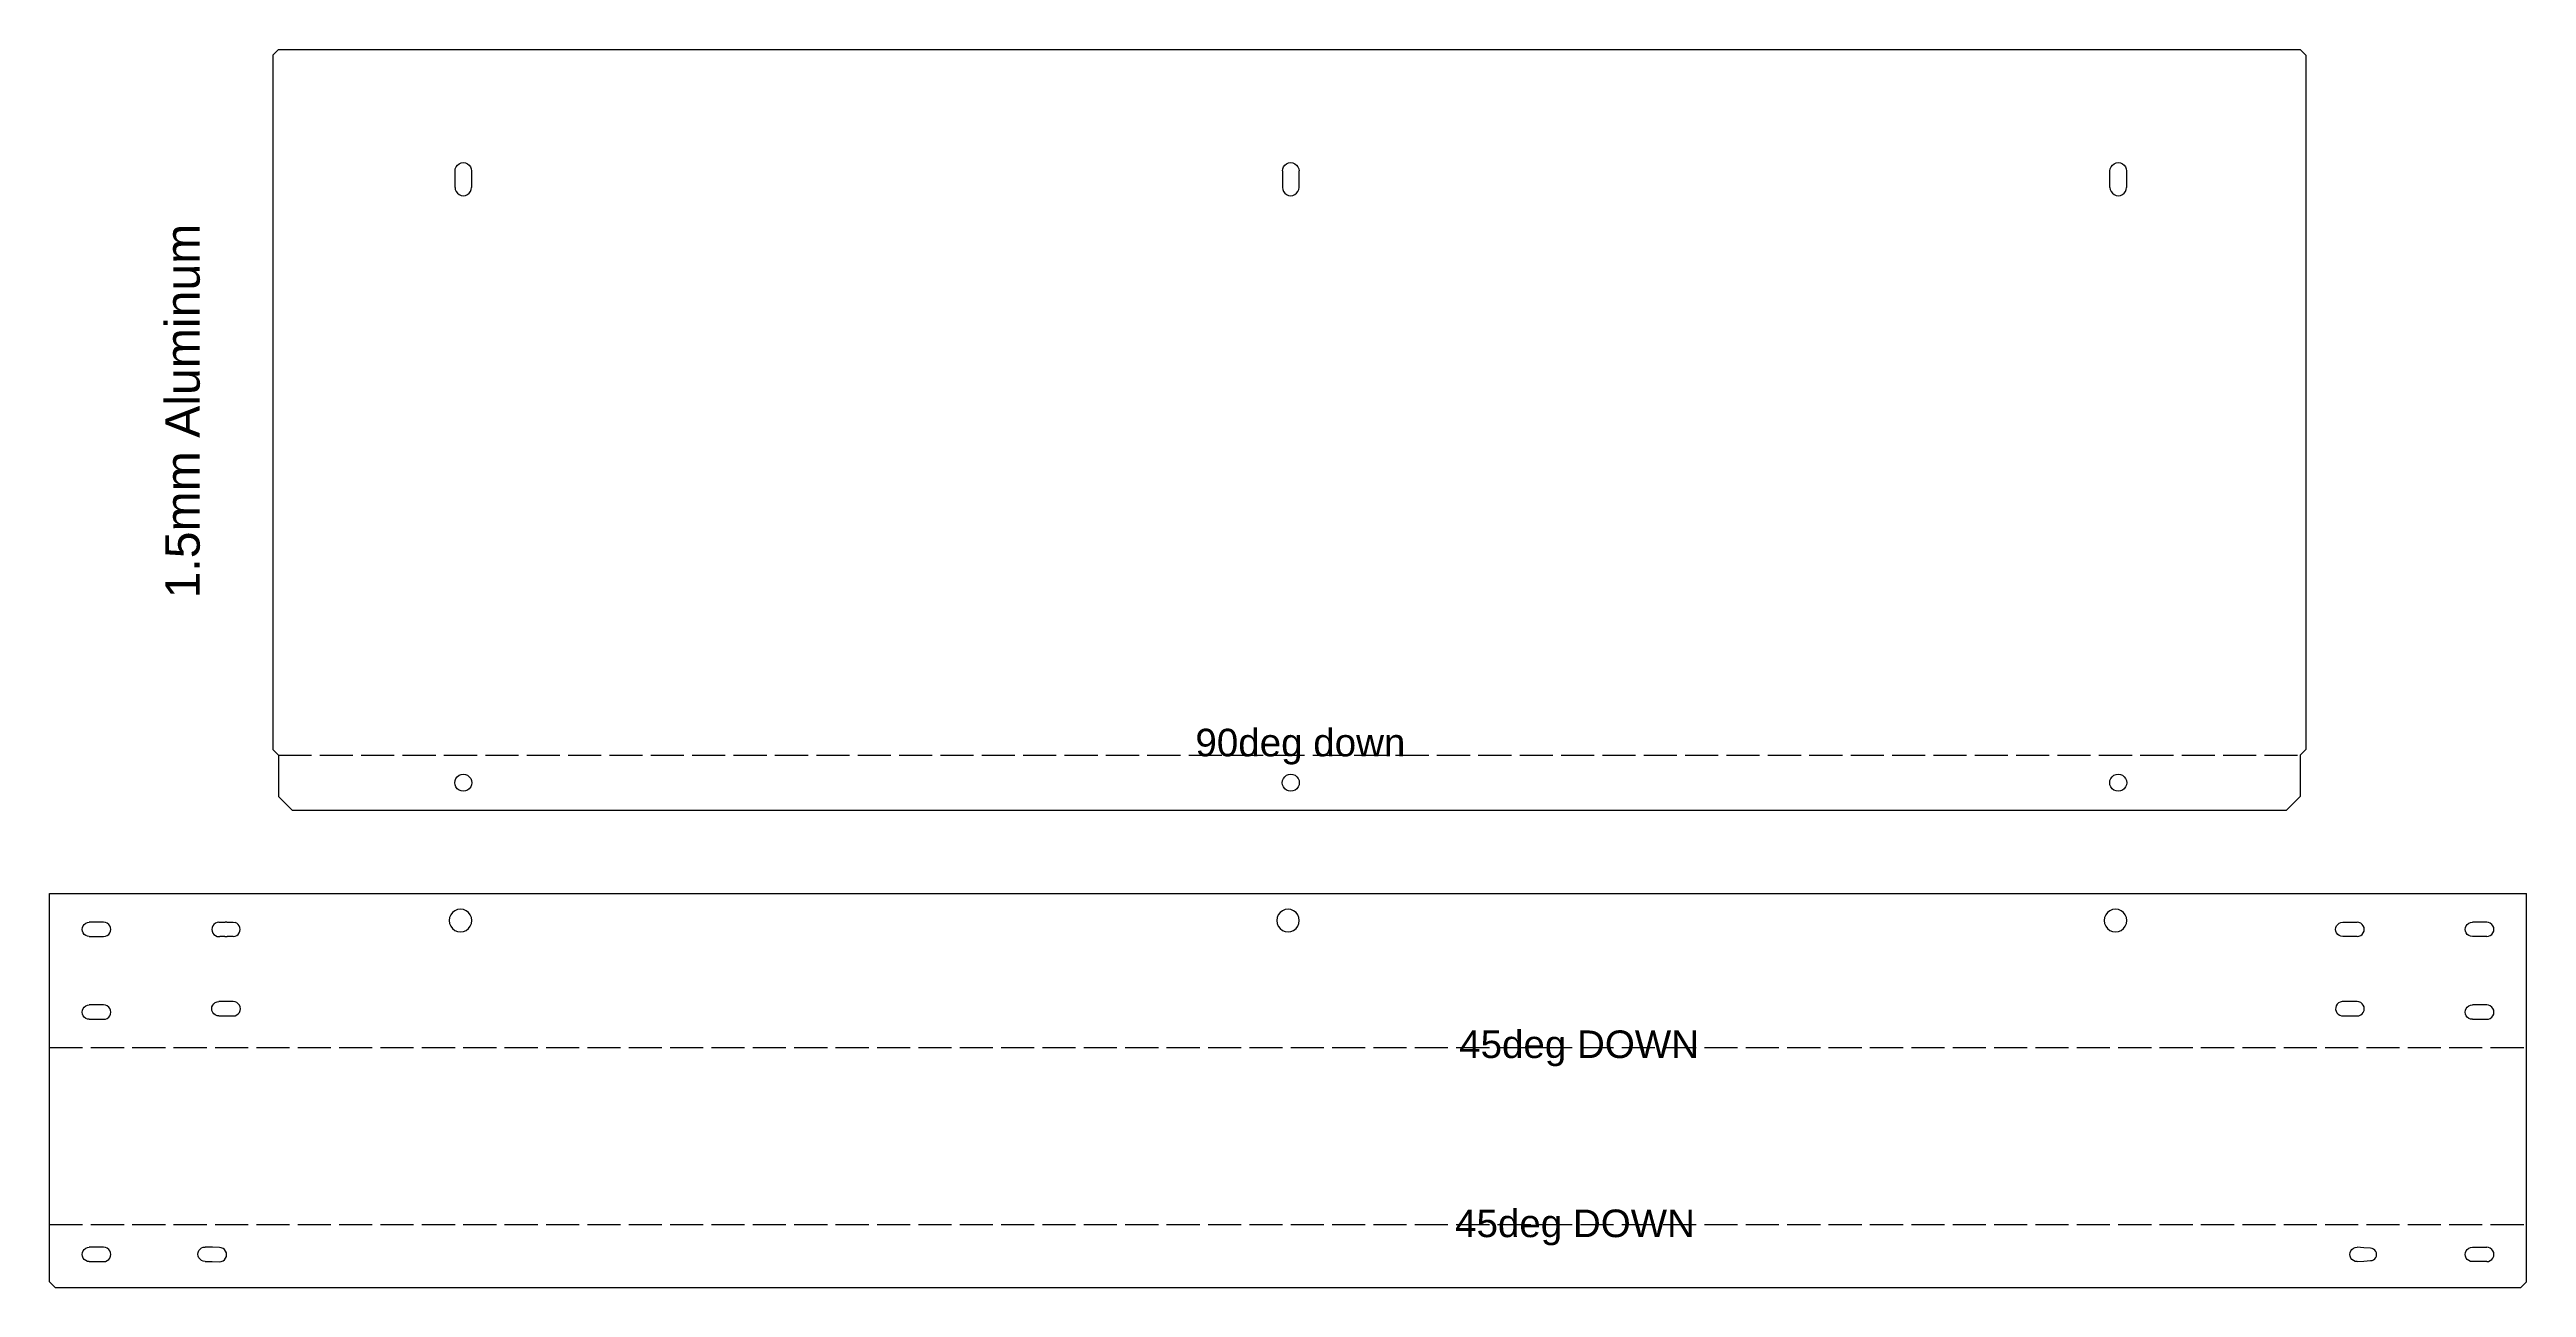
# Model space of a CAD drawing. Extents: x -1267 to 2080, y -21 to 4009.
# Drawn here: x -495 to 403, y 647 to 1096 of the extents above; entities that cross this region are included whole.
import ezdxf

# ---------------------------------------------------------------- set-up
doc = ezdxf.new("R2010")
doc.units = 0
doc.linetypes.add('ACAD_ISO02W100', pattern=[15, 12, -3])
doc.layers.get('0').update_dxf_attribs({"true_color": 0xffffff})
doc.layers.add('Layer0', color=7, linetype='Continuous', true_color=0xffffff)
doc.styles.add('textstyle19', font='')
doc.styles.add('textstyle31', font='')
doc.styles.add('textstyle44', font='')
doc.styles.add('textstyle45', font='')
doc.styles.get('textstyle19').set_extended_font_data('Arial')
doc.styles.get('textstyle31').set_extended_font_data('Arial')
doc.styles.get('textstyle44').set_extended_font_data('Arial')
doc.styles.get('textstyle45').set_extended_font_data('Arial')

msp = doc.modelspace()

# ---------------------------------------------------------------- linework, layer by layer
at = {"layer": 'Layer0'}
for p, q in [((-412.44, 1096.23, 0.05), (-414.44, 1094.23, 0.05)), ((-412.44, 1096.23, 0.05), (320.56, 1096.23, 0.05)), ((322.56, 1094.23, 0.05), (320.56, 1096.23, 0.05)), ((-414.44, 1094.23, 0.05), (-414.44, 842.43, 0.05)), ((322.56, 1094.23, 0.05), (322.56, 842.43, 0.05)), ((-348.44, 1052.23, 0.05), (-348.34, 1053.01, 0.05)), ((-348.44, 1049.23, 0.05), (-348.44, 1052.23, 0.05)), ((-348.34, 1053.01, 0.05), (-348.04, 1053.73, 0.05)), ((-348.04, 1053.73, 0.05), (-347.56, 1054.35, 0.05)), ((-347.56, 1054.35, 0.05), (-346.94, 1054.83, 0.05)), ((-346.94, 1054.83, 0.05), (-346.22, 1055.13, 0.05)), ((-346.22, 1055.13, 0.05), (-345.44, 1055.23, 0.05)), ((-345.44, 1055.23, 0.05), (-344.66, 1055.13, 0.05)), ((-344.66, 1055.13, 0.05), (-343.94, 1054.83, 0.05)), ((-343.94, 1054.83, 0.05), (-343.32, 1054.35, 0.05)), ((-343.32, 1054.35, 0.05), (-342.84, 1053.73, 0.05)), ((-342.84, 1053.73, 0.05), (-342.54, 1053.01, 0.05)), ((-342.54, 1053.01, 0.05), (-342.44, 1052.23, 0.05)), ((-342.44, 1052.23, 0.05), (-342.44, 1049.23, 0.05)), ((-48.44, 1052.23, 0.05), (-48.34, 1053.01, 0.05)), ((-48.44, 1052.23, 0.05), (-48.44, 1049.23, 0.05)), ((-48.34, 1053.01, 0.05), (-48.04, 1053.73, 0.05)), ((-48.04, 1053.73, 0.05), (-47.56, 1054.35, 0.05)), ((-47.56, 1054.35, 0.05), (-46.94, 1054.83, 0.05)), ((-46.94, 1054.83, 0.05), (-46.22, 1055.13, 0.05)), ((-46.22, 1055.13, 0.05), (-45.44, 1055.23, 0.05)), ((-45.44, 1055.23, 0.05), (-44.66, 1055.13, 0.05)), ((-44.66, 1055.13, 0.05), (-43.94, 1054.83, 0.05)), ((-43.94, 1054.83, 0.05), (-43.32, 1054.35, 0.05)), ((-43.32, 1054.35, 0.05), (-42.84, 1053.73, 0.05)), ((-42.84, 1053.73, 0.05), (-42.54, 1053.01, 0.05)), ((-42.54, 1053.01, 0.05), (-42.44, 1052.23, 0.05)), ((-42.44, 1049.23, 0.05), (-42.44, 1052.23, 0.05)), ((251.56, 1052.23, 0.05), (251.66, 1053.01, 0.05)), ((251.56, 1049.23, 0.05), (251.56, 1052.23, 0.05)), ((251.66, 1053.01, 0.05), (251.96, 1053.73, 0.05)), ((251.96, 1053.73, 0.05), (252.44, 1054.35, 0.05)), ((252.44, 1054.35, 0.05), (253.06, 1054.83, 0.05)), ((253.06, 1054.83, 0.05), (253.78, 1055.13, 0.05)), ((253.78, 1055.13, 0.05), (254.56, 1055.23, 0.05)), ((254.56, 1055.23, 0.05), (255.34, 1055.13, 0.05)), ((255.34, 1055.13, 0.05), (256.06, 1054.83, 0.05)), ((256.06, 1054.83, 0.05), (256.68, 1054.35, 0.05)), ((256.68, 1054.35, 0.05), (257.16, 1053.73, 0.05)), ((257.16, 1053.73, 0.05), (257.46, 1053.01, 0.05)), ((257.46, 1053.01, 0.05), (257.56, 1052.23, 0.05)), ((257.56, 1052.23, 0.05), (257.56, 1049.23, 0.05)), ((-348.44, 1046.23, 0.05), (-348.44, 1049.23, 0.05)), ((-348.44, 1046.23, 0.05), (-348.34, 1045.45, 0.05)), ((-348.34, 1045.45, 0.05), (-348.04, 1044.73, 0.05)), ((-348.04, 1044.73, 0.05), (-347.56, 1044.11, 0.05)), ((-347.56, 1044.11, 0.05), (-346.94, 1043.63, 0.05)), ((-346.94, 1043.63, 0.05), (-346.22, 1043.33, 0.05)), ((-346.22, 1043.33, 0.05), (-345.44, 1043.23, 0.05)), ((-345.44, 1043.23, 0.05), (-344.66, 1043.33, 0.05)), ((-344.66, 1043.33, 0.05), (-343.94, 1043.63, 0.05)), ((-343.94, 1043.63, 0.05), (-343.32, 1044.11, 0.05)), ((-343.32, 1044.11, 0.05), (-342.84, 1044.73, 0.05)), ((-342.84, 1044.73, 0.05), (-342.54, 1045.45, 0.05)), ((-342.54, 1045.45, 0.05), (-342.44, 1046.23, 0.05)), ((-342.44, 1049.23, 0.05), (-342.44, 1046.23, 0.05)), ((-48.44, 1049.23, 0.05), (-48.44, 1046.53, 0.05)), ((-48.44, 1046.53, 0.05), (-48.44, 1046.23, 0.05)), ((-48.44, 1046.23, 0.05), (-48.34, 1045.45, 0.05)), ((-48.34, 1045.45, 0.05), (-48.04, 1044.73, 0.05)), ((-48.04, 1044.73, 0.05), (-47.56, 1044.11, 0.05)), ((-47.56, 1044.11, 0.05), (-46.94, 1043.63, 0.05)), ((-46.94, 1043.63, 0.05), (-46.22, 1043.33, 0.05)), ((-46.22, 1043.33, 0.05), (-45.44, 1043.23, 0.05)), ((-45.44, 1043.23, 0.05), (-44.66, 1043.33, 0.05)), ((-44.66, 1043.33, 0.05), (-43.94, 1043.63, 0.05)), ((-43.94, 1043.63, 0.05), (-43.32, 1044.11, 0.05)), ((-43.32, 1044.11, 0.05), (-42.84, 1044.73, 0.05)), ((-42.84, 1044.73, 0.05), (-42.54, 1045.45, 0.05)), ((-42.54, 1045.45, 0.05), (-42.44, 1046.23, 0.05)), ((-42.44, 1046.23, 0.05), (-42.44, 1049.23, 0.05)), ((251.56, 1046.23, 0.05), (251.56, 1049.23, 0.05)), ((251.56, 1046.23, 0.05), (251.66, 1045.45, 0.05)), ((251.66, 1045.45, 0.05), (251.96, 1044.73, 0.05)), ((251.96, 1044.73, 0.05), (252.44, 1044.11, 0.05)), ((252.44, 1044.11, 0.05), (253.06, 1043.63, 0.05)), ((253.06, 1043.63, 0.05), (253.78, 1043.33, 0.05)), ((253.78, 1043.33, 0.05), (254.56, 1043.23, 0.05)), ((254.56, 1043.23, 0.05), (255.34, 1043.33, 0.05)), ((255.34, 1043.33, 0.05), (256.06, 1043.63, 0.05)), ((256.06, 1043.63, 0.05), (256.68, 1044.11, 0.05)), ((256.68, 1044.11, 0.05), (257.16, 1044.73, 0.05)), ((257.16, 1044.73, 0.05), (257.46, 1045.45, 0.05)), ((257.46, 1045.45, 0.05), (257.56, 1046.23, 0.05)), ((257.56, 1049.23, 0.05), (257.56, 1046.23, 0.05)), ((-412.44, 840.43, 0.05), (-414.44, 842.43, 0.05)), ((-412.44, 840.43, 0.05), (-412.44, 825.43, 0.05)), ((322.56, 842.43, 0.05), (320.56, 840.43, 0.05)), ((320.56, 840.43, 0.05), (320.56, 825.43, 0.05)), ((-348.54, 830.43, 0.05), (-348.43, 831.23, 0.05)), ((-348.43, 829.63, 0.05), (-348.54, 830.43, 0.05)), ((-348.43, 831.23, 0.05), (-348.13, 831.98, 0.05)), ((-348.13, 828.88, 0.05), (-348.43, 829.63, 0.05)), ((-348.13, 831.98, 0.05), (-347.63, 832.62, 0.05)), ((-347.63, 828.24, 0.05), (-348.13, 828.88, 0.05)), ((-347.63, 832.62, 0.05), (-346.99, 833.11, 0.05)), ((-346.99, 827.74, 0.05), (-347.63, 828.24, 0.05)), ((-346.99, 833.11, 0.05), (-346.24, 833.42, 0.05)), ((-346.24, 827.43, 0.05), (-346.99, 827.74, 0.05)), ((-346.24, 833.42, 0.05), (-345.44, 833.53, 0.05)), ((-345.44, 827.33, 0.05), (-346.24, 827.43, 0.05)), ((-345.44, 833.53, 0.05), (-344.64, 833.42, 0.05)), ((-344.64, 827.43, 0.05), (-345.44, 827.33, 0.05)), ((-344.64, 833.42, 0.05), (-343.89, 833.11, 0.05)), ((-343.89, 827.74, 0.05), (-344.64, 827.43, 0.05)), ((-343.89, 833.11, 0.05), (-343.25, 832.62, 0.05)), ((-343.25, 828.24, 0.05), (-343.89, 827.74, 0.05)), ((-343.25, 832.62, 0.05), (-342.76, 831.98, 0.05)), ((-342.76, 828.88, 0.05), (-343.25, 828.24, 0.05)), ((-342.76, 831.98, 0.05), (-342.45, 831.23, 0.05)), ((-342.45, 829.63, 0.05), (-342.76, 828.88, 0.05)), ((-342.45, 831.23, 0.05), (-342.34, 830.43, 0.05)), ((-342.34, 830.43, 0.05), (-342.45, 829.63, 0.05)), ((-48.54, 830.43, 0.05), (-48.43, 831.23, 0.05)), ((-48.43, 829.63, 0.05), (-48.54, 830.43, 0.05)), ((-48.43, 831.23, 0.05), (-48.13, 831.98, 0.05)), ((-48.13, 828.88, 0.05), (-48.43, 829.63, 0.05)), ((-48.13, 831.98, 0.05), (-47.63, 832.62, 0.05)), ((-47.63, 828.24, 0.05), (-48.13, 828.88, 0.05)), ((-47.63, 832.62, 0.05), (-46.99, 833.11, 0.05)), ((-46.99, 827.74, 0.05), (-47.63, 828.24, 0.05)), ((-46.99, 833.11, 0.05), (-46.24, 833.42, 0.05)), ((-46.24, 827.43, 0.05), (-46.99, 827.74, 0.05)), ((-46.24, 833.42, 0.05), (-45.44, 833.53, 0.05)), ((-45.44, 827.33, 0.05), (-46.24, 827.43, 0.05)), ((-45.44, 833.53, 0.05), (-44.64, 833.42, 0.05)), ((-44.64, 827.43, 0.05), (-45.44, 827.33, 0.05)), ((-44.64, 833.42, 0.05), (-43.89, 833.11, 0.05)), ((-43.89, 827.74, 0.05), (-44.64, 827.43, 0.05)), ((-43.89, 833.11, 0.05), (-43.25, 832.62, 0.05)), ((-43.25, 828.24, 0.05), (-43.89, 827.74, 0.05)), ((-43.25, 832.62, 0.05), (-42.76, 831.98, 0.05)), ((-42.76, 828.88, 0.05), (-43.25, 828.24, 0.05)), ((-42.76, 831.98, 0.05), (-42.45, 831.23, 0.05)), ((-42.45, 829.63, 0.05), (-42.76, 828.88, 0.05)), ((-42.45, 831.23, 0.05), (-42.34, 830.43, 0.05)), ((-42.34, 830.43, 0.05), (-42.45, 829.63, 0.05)), ((251.46, 830.43, 0.05), (251.57, 831.23, 0.05)), ((251.57, 829.63, 0.05), (251.46, 830.43, 0.05)), ((251.57, 831.23, 0.05), (251.87, 831.98, 0.05)), ((251.87, 828.88, 0.05), (251.57, 829.63, 0.05)), ((251.87, 831.98, 0.05), (252.37, 832.62, 0.05)), ((252.37, 828.24, 0.05), (251.87, 828.88, 0.05)), ((252.37, 832.62, 0.05), (253.01, 833.11, 0.05)), ((253.01, 827.74, 0.05), (252.37, 828.24, 0.05)), ((253.01, 833.11, 0.05), (253.76, 833.42, 0.05)), ((253.76, 827.43, 0.05), (253.01, 827.74, 0.05)), ((253.76, 833.42, 0.05), (254.56, 833.53, 0.05)), ((254.56, 827.33, 0.05), (253.76, 827.43, 0.05)), ((254.56, 833.53, 0.05), (255.36, 833.42, 0.05)), ((255.36, 827.43, 0.05), (254.56, 827.33, 0.05)), ((255.36, 833.42, 0.05), (256.11, 833.11, 0.05)), ((256.11, 827.74, 0.05), (255.36, 827.43, 0.05)), ((256.11, 833.11, 0.05), (256.75, 832.62, 0.05)), ((256.75, 828.24, 0.05), (256.11, 827.74, 0.05)), ((256.75, 832.62, 0.05), (257.24, 831.98, 0.05)), ((257.24, 828.88, 0.05), (256.75, 828.24, 0.05)), ((257.24, 831.98, 0.05), (257.55, 831.23, 0.05)), ((257.55, 829.63, 0.05), (257.24, 828.88, 0.05)), ((257.55, 831.23, 0.05), (257.66, 830.43, 0.05)), ((257.66, 830.43, 0.05), (257.55, 829.63, 0.05)), ((-412.44, 825.43, 0.05), (-407.44, 820.43, 0.05)), ((-407.44, 820.43, 0.05), (315.56, 820.43, 0.05)), ((315.56, 820.43, 0.05), (320.56, 825.43, 0.05)), ((-495.44, 790.29, 0.05), (402.56, 790.29, 0.05)), ((-495.44, 734.44, 0.05), (-495.44, 790.29, 0.05)), ((402.56, 734.44, 0.05), (402.56, 790.29, 0.05)), ((-350.4, 781.51, 0.05), (-350.54, 780.45, 0.05)), ((-349.99, 782.5, 0.05), (-350.4, 781.51, 0.05)), ((-349.34, 783.35, 0.05), (-349.99, 782.5, 0.05)), ((-348.49, 784, 0.05), (-349.34, 783.35, 0.05)), ((-347.5, 784.41, 0.05), (-348.49, 784, 0.05)), ((-346.44, 784.55, 0.05), (-347.5, 784.41, 0.05)), ((-345.38, 784.41, 0.05), (-346.44, 784.55, 0.05)), ((-344.39, 784, 0.05), (-345.38, 784.41, 0.05)), ((-343.54, 783.35, 0.05), (-344.39, 784, 0.05)), ((-342.89, 782.5, 0.05), (-343.54, 783.35, 0.05)), ((-342.48, 781.51, 0.05), (-342.89, 782.5, 0.05)), ((-342.34, 780.45, 0.05), (-342.48, 781.51, 0.05)), ((-50.4, 781.51, 0.05), (-50.54, 780.45, 0.05)), ((-49.99, 782.5, 0.05), (-50.4, 781.51, 0.05)), ((-49.34, 783.35, 0.05), (-49.99, 782.5, 0.05)), ((-48.49, 784, 0.05), (-49.34, 783.35, 0.05)), ((-47.5, 784.41, 0.05), (-48.49, 784, 0.05)), ((-46.44, 784.55, 0.05), (-47.5, 784.41, 0.05)), ((-45.38, 784.41, 0.05), (-46.44, 784.55, 0.05)), ((-44.39, 784, 0.05), (-45.38, 784.41, 0.05)), ((-43.54, 783.35, 0.05), (-44.39, 784, 0.05)), ((-42.89, 782.5, 0.05), (-43.54, 783.35, 0.05)), ((-42.48, 781.51, 0.05), (-42.89, 782.5, 0.05)), ((-42.34, 780.45, 0.05), (-42.48, 781.51, 0.05)), ((249.6, 781.51, 0.05), (249.46, 780.45, 0.05)), ((250.01, 782.5, 0.05), (249.6, 781.51, 0.05)), ((250.66, 783.35, 0.05), (250.01, 782.5, 0.05)), ((251.51, 784, 0.05), (250.66, 783.35, 0.05)), ((252.5, 784.41, 0.05), (251.51, 784, 0.05)), ((253.56, 784.55, 0.05), (252.5, 784.41, 0.05)), ((254.62, 784.41, 0.05), (253.56, 784.55, 0.05)), ((255.61, 784, 0.05), (254.62, 784.41, 0.05)), ((256.46, 783.35, 0.05), (255.61, 784, 0.05)), ((257.11, 782.5, 0.05), (256.46, 783.35, 0.05)), ((257.52, 781.51, 0.05), (257.11, 782.5, 0.05)), ((257.66, 780.45, 0.05), (257.52, 781.51, 0.05)), ((-483.64, 777.25, 0.05), (-483.55, 777.92, 0.05)), ((-483.55, 776.57, 0.05), (-483.64, 777.25, 0.05)), ((-483.55, 777.92, 0.05), (-483.29, 778.55, 0.05)), ((-483.29, 775.95, 0.05), (-483.55, 776.57, 0.05)), ((-483.29, 778.55, 0.05), (-482.88, 779.09, 0.05)), ((-482.88, 775.41, 0.05), (-483.29, 775.95, 0.05)), ((-482.88, 779.09, 0.05), (-482.34, 779.5, 0.05)), ((-482.34, 775, 0.05), (-482.88, 775.41, 0.05)), ((-482.34, 779.5, 0.05), (-481.71, 779.76, 0.05)), ((-481.71, 774.74, 0.05), (-482.34, 775, 0.05)), ((-481.71, 779.76, 0.05), (-481.04, 779.85, 0.05)), ((-481.04, 774.65, 0.05), (-481.71, 774.74, 0.05)), ((-478.44, 779.85, 0.05), (-481.04, 779.85, 0.05)), ((-481.04, 774.65, 0.05), (-478.44, 774.65, 0.05)), ((-475.84, 779.85, 0.05), (-478.44, 779.85, 0.05)), ((-478.44, 774.65, 0.05), (-475.84, 774.65, 0.05)), ((-475.17, 779.76, 0.05), (-475.84, 779.85, 0.05)), ((-475.84, 774.65, 0.05), (-475.17, 774.74, 0.05)), ((-474.54, 779.5, 0.05), (-475.17, 779.76, 0.05)), ((-475.17, 774.74, 0.05), (-474.54, 775, 0.05)), ((-474, 779.09, 0.05), (-474.54, 779.5, 0.05)), ((-474.54, 775, 0.05), (-474, 775.41, 0.05)), ((-473.59, 778.55, 0.05), (-474, 779.09, 0.05)), ((-474, 775.41, 0.05), (-473.59, 775.95, 0.05)), ((-473.33, 777.92, 0.05), (-473.59, 778.55, 0.05)), ((-473.59, 775.95, 0.05), (-473.33, 776.57, 0.05)), ((-473.24, 777.25, 0.05), (-473.33, 777.92, 0.05)), ((-473.33, 776.57, 0.05), (-473.24, 777.25, 0.05)), ((-436.53, 777.92, 0.05), (-436.62, 777.24, 0.05)), ((-436.62, 777.24, 0.05), (-436.53, 776.57, 0.05)), ((-436.27, 778.54, 0.05), (-436.53, 777.92, 0.05)), ((-436.53, 776.57, 0.05), (-436.27, 775.94, 0.05)), ((-435.86, 779.08, 0.05), (-436.27, 778.54, 0.05)), ((-436.27, 775.94, 0.05), (-435.86, 775.4, 0.05)), ((-435.32, 779.49, 0.05), (-435.86, 779.08, 0.05)), ((-435.86, 775.4, 0.05), (-435.32, 774.99, 0.05)), ((-434.69, 779.75, 0.05), (-435.32, 779.49, 0.05)), ((-435.32, 774.99, 0.05), (-434.69, 774.73, 0.05)), ((-434.02, 779.84, 0.05), (-434.69, 779.75, 0.05)), ((-434.69, 774.73, 0.05), (-434.02, 774.64, 0.05)), ((-434.02, 779.84, 0.05), (-431.78, 779.82, 0.05)), ((-434.02, 774.64, 0.05), (-433.65, 774.69, 0.05)), ((-431.86, 774.69, 0.05), (-433.65, 774.69, 0.05)), ((-431.86, 774.69, 0.05), (-431.78, 774.67, 0.05)), ((-431.11, 779.83, 0.05), (-431.78, 779.82, 0.05)), ((-431.78, 774.67, 0.05), (-431.1, 774.67, 0.05)), ((-431.11, 779.83, 0.05), (-428.86, 779.84, 0.05)), ((-431.1, 774.67, 0.05), (-431.02, 774.69, 0.05)), ((-428.86, 774.69, 0.05), (-431.02, 774.69, 0.05)), ((-428.86, 779.84, 0.05), (-428.2, 779.72, 0.05)), ((-428.86, 774.69, 0.05), (-428.2, 774.78, 0.05)), ((-427.58, 779.46, 0.05), (-428.2, 779.72, 0.05)), ((-428.2, 774.78, 0.05), (-427.58, 775.03, 0.05)), ((-427.06, 779.05, 0.05), (-427.58, 779.46, 0.05)), ((-427.58, 775.03, 0.05), (-427.06, 775.44, 0.05)), ((-426.65, 778.53, 0.05), (-427.06, 779.05, 0.05)), ((-427.06, 775.44, 0.05), (-426.65, 775.97, 0.05)), ((-426.39, 777.91, 0.05), (-426.65, 778.53, 0.05)), ((-426.65, 775.97, 0.05), (-426.39, 776.59, 0.05)), ((-426.31, 777.25, 0.05), (-426.39, 777.91, 0.05)), ((-426.39, 776.59, 0.05), (-426.31, 777.25, 0.05)), ((-350.54, 780.45, 0.05), (-350.4, 779.39, 0.05)), ((-350.4, 779.39, 0.05), (-349.99, 778.4, 0.05)), ((-349.99, 778.4, 0.05), (-349.34, 777.55, 0.05)), ((-349.34, 777.55, 0.05), (-348.49, 776.9, 0.05)), ((-348.49, 776.9, 0.05), (-347.5, 776.49, 0.05)), ((-347.5, 776.49, 0.05), (-346.44, 776.35, 0.05)), ((-346.44, 776.35, 0.05), (-345.38, 776.49, 0.05)), ((-345.38, 776.49, 0.05), (-344.39, 776.9, 0.05)), ((-344.39, 776.9, 0.05), (-343.54, 777.55, 0.05)), ((-343.54, 777.55, 0.05), (-342.89, 778.4, 0.05)), ((-342.89, 778.4, 0.05), (-342.48, 779.39, 0.05)), ((-342.48, 779.39, 0.05), (-342.34, 780.45, 0.05)), ((-50.54, 780.45, 0.05), (-50.4, 779.39, 0.05)), ((-50.4, 779.39, 0.05), (-49.99, 778.4, 0.05)), ((-49.99, 778.4, 0.05), (-49.34, 777.55, 0.05)), ((-49.34, 777.55, 0.05), (-48.49, 776.9, 0.05)), ((-48.49, 776.9, 0.05), (-47.5, 776.49, 0.05)), ((-47.5, 776.49, 0.05), (-46.44, 776.35, 0.05)), ((-46.44, 776.35, 0.05), (-45.38, 776.49, 0.05)), ((-45.38, 776.49, 0.05), (-44.39, 776.9, 0.05)), ((-44.39, 776.9, 0.05), (-43.54, 777.55, 0.05)), ((-43.54, 777.55, 0.05), (-42.89, 778.4, 0.05)), ((-42.89, 778.4, 0.05), (-42.48, 779.39, 0.05)), ((-42.48, 779.39, 0.05), (-42.34, 780.45, 0.05)), ((249.46, 780.45, 0.05), (249.6, 779.39, 0.05)), ((249.6, 779.39, 0.05), (250.01, 778.4, 0.05)), ((250.01, 778.4, 0.05), (250.66, 777.55, 0.05)), ((250.66, 777.55, 0.05), (251.51, 776.9, 0.05)), ((251.51, 776.9, 0.05), (252.5, 776.49, 0.05)), ((252.5, 776.49, 0.05), (253.56, 776.35, 0.05)), ((253.56, 776.35, 0.05), (254.62, 776.49, 0.05)), ((254.62, 776.49, 0.05), (255.61, 776.9, 0.05)), ((255.61, 776.9, 0.05), (256.46, 777.55, 0.05)), ((256.46, 777.55, 0.05), (257.11, 778.4, 0.05)), ((257.11, 778.4, 0.05), (257.52, 779.39, 0.05)), ((257.52, 779.39, 0.05), (257.66, 780.45, 0.05)), ((333.36, 777.25, 0.05), (333.45, 777.92, 0.05)), ((333.45, 776.57, 0.05), (333.36, 777.25, 0.05)), ((333.45, 777.92, 0.05), (333.71, 778.55, 0.05)), ((333.71, 775.95, 0.05), (333.45, 776.57, 0.05)), ((333.71, 778.55, 0.05), (334.12, 779.09, 0.05)), ((334.12, 775.41, 0.05), (333.71, 775.95, 0.05)), ((334.12, 779.09, 0.05), (334.66, 779.5, 0.05)), ((334.66, 775, 0.05), (334.12, 775.41, 0.05)), ((334.66, 779.5, 0.05), (335.29, 779.76, 0.05)), ((335.29, 774.74, 0.05), (334.66, 775, 0.05)), ((335.29, 779.76, 0.05), (335.96, 779.85, 0.05)), ((335.96, 774.65, 0.05), (335.29, 774.74, 0.05)), ((335.96, 779.85, 0.05), (338.56, 779.85, 0.05)), ((338.56, 774.65, 0.05), (335.96, 774.65, 0.05)), ((338.56, 779.85, 0.05), (341.16, 779.85, 0.05)), ((341.16, 774.65, 0.05), (338.56, 774.65, 0.05)), ((341.83, 779.76, 0.05), (341.16, 779.85, 0.05)), ((341.16, 774.65, 0.05), (341.83, 774.74, 0.05)), ((342.46, 779.5, 0.05), (341.83, 779.76, 0.05)), ((341.83, 774.74, 0.05), (342.46, 775, 0.05)), ((343, 779.09, 0.05), (342.46, 779.5, 0.05)), ((342.46, 775, 0.05), (343, 775.41, 0.05)), ((343.41, 778.55, 0.05), (343, 779.09, 0.05)), ((343, 775.41, 0.05), (343.41, 775.95, 0.05)), ((343.67, 777.92, 0.05), (343.41, 778.55, 0.05)), ((343.41, 775.95, 0.05), (343.67, 776.57, 0.05)), ((343.76, 777.25, 0.05), (343.67, 777.92, 0.05)), ((343.67, 776.57, 0.05), (343.76, 777.25, 0.05)), ((380.36, 777.25, 0.05), (380.45, 777.92, 0.05)), ((380.45, 776.57, 0.05), (380.36, 777.25, 0.05)), ((380.45, 777.92, 0.05), (380.71, 778.55, 0.05)), ((380.71, 775.95, 0.05), (380.45, 776.57, 0.05)), ((380.71, 778.55, 0.05), (381.12, 779.09, 0.05)), ((381.12, 775.41, 0.05), (380.71, 775.95, 0.05)), ((381.12, 779.09, 0.05), (381.66, 779.5, 0.05)), ((381.66, 775, 0.05), (381.12, 775.41, 0.05)), ((381.66, 779.5, 0.05), (382.29, 779.76, 0.05)), ((382.29, 774.74, 0.05), (381.66, 775, 0.05)), ((382.29, 779.76, 0.05), (382.96, 779.85, 0.05)), ((382.96, 774.65, 0.05), (382.29, 774.74, 0.05)), ((385.56, 779.85, 0.05), (382.96, 779.85, 0.05)), ((385.56, 774.65, 0.05), (382.96, 774.65, 0.05)), ((388.16, 779.85, 0.05), (385.56, 779.85, 0.05)), ((388.16, 774.65, 0.05), (385.56, 774.65, 0.05)), ((388.83, 779.76, 0.05), (388.16, 779.85, 0.05)), ((388.16, 774.65, 0.05), (388.83, 774.74, 0.05)), ((389.46, 779.5, 0.05), (388.83, 779.76, 0.05)), ((388.83, 774.74, 0.05), (389.46, 775, 0.05)), ((390, 779.09, 0.05), (389.46, 779.5, 0.05)), ((389.46, 775, 0.05), (390, 775.41, 0.05)), ((390.41, 778.55, 0.05), (390, 779.09, 0.05)), ((390, 775.41, 0.05), (390.41, 775.95, 0.05)), ((390.67, 777.92, 0.05), (390.41, 778.55, 0.05)), ((390.41, 775.95, 0.05), (390.67, 776.57, 0.05)), ((390.76, 777.25, 0.05), (390.67, 777.92, 0.05)), ((390.67, 776.57, 0.05), (390.76, 777.25, 0.05)), ((-483.64, 747.25, 0.05), (-483.55, 747.92, 0.05)), ((-483.55, 746.57, 0.05), (-483.64, 747.25, 0.05)), ((-483.55, 747.92, 0.05), (-483.29, 748.55, 0.05)), ((-483.29, 745.95, 0.05), (-483.55, 746.57, 0.05)), ((-483.29, 748.55, 0.05), (-482.88, 749.09, 0.05)), ((-482.88, 745.41, 0.05), (-483.29, 745.95, 0.05)), ((-482.88, 749.09, 0.05), (-482.34, 749.5, 0.05)), ((-482.34, 745, 0.05), (-482.88, 745.41, 0.05)), ((-482.34, 749.5, 0.05), (-481.71, 749.76, 0.05)), ((-481.71, 749.76, 0.05), (-481.04, 749.85, 0.05)), ((-478.44, 749.85, 0.05), (-481.04, 749.85, 0.05)), ((-475.84, 749.85, 0.05), (-478.44, 749.85, 0.05)), ((-475.17, 749.76, 0.05), (-475.84, 749.85, 0.05)), ((-474.54, 749.5, 0.05), (-475.17, 749.76, 0.05)), ((-474, 749.09, 0.05), (-474.54, 749.5, 0.05)), ((-474.54, 745, 0.05), (-474, 745.41, 0.05)), ((-473.59, 748.55, 0.05), (-474, 749.09, 0.05)), ((-474, 745.41, 0.05), (-473.59, 745.95, 0.05)), ((-473.33, 747.92, 0.05), (-473.59, 748.55, 0.05)), ((-473.59, 745.95, 0.05), (-473.33, 746.57, 0.05)), ((-473.24, 747.25, 0.05), (-473.33, 747.92, 0.05)), ((-473.33, 746.57, 0.05), (-473.24, 747.25, 0.05)), ((-436.64, 748.48, 0.05), (-436.55, 749.16, 0.05)), ((-436.55, 747.81, 0.05), (-436.64, 748.48, 0.05)), ((-436.55, 749.16, 0.05), (-436.29, 749.78, 0.05)), ((-436.29, 747.18, 0.05), (-436.55, 747.81, 0.05)), ((-436.29, 749.78, 0.05), (-435.88, 750.32, 0.05)), ((-435.88, 746.65, 0.05), (-436.29, 747.18, 0.05)), ((-435.88, 750.32, 0.05), (-435.34, 750.74, 0.05)), ((-435.34, 746.23, 0.05), (-435.88, 746.65, 0.05)), ((-435.34, 750.74, 0.05), (-434.71, 751, 0.05)), ((-434.71, 745.97, 0.05), (-435.34, 746.23, 0.05)), ((-434.71, 751, 0.05), (-434.04, 751.08, 0.05)), ((-434.04, 745.88, 0.05), (-434.71, 745.97, 0.05)), ((-431.44, 751.08, 0.05), (-434.04, 751.08, 0.05)), ((-434.04, 745.88, 0.05), (-431.44, 745.88, 0.05)), ((-428.84, 751.08, 0.05), (-431.44, 751.08, 0.05)), ((-431.44, 745.88, 0.05), (-428.84, 745.88, 0.05)), ((-428.17, 751, 0.05), (-428.84, 751.08, 0.05)), ((-428.84, 745.88, 0.05), (-428.17, 745.97, 0.05)), ((-427.54, 750.74, 0.05), (-428.17, 751, 0.05)), ((-428.17, 745.97, 0.05), (-427.54, 746.23, 0.05)), ((-427, 750.32, 0.05), (-427.54, 750.74, 0.05)), ((-427.54, 746.23, 0.05), (-427, 746.65, 0.05)), ((-426.59, 749.78, 0.05), (-427, 750.32, 0.05)), ((-427, 746.65, 0.05), (-426.59, 747.18, 0.05)), ((-426.33, 749.16, 0.05), (-426.59, 749.78, 0.05)), ((-426.59, 747.18, 0.05), (-426.33, 747.81, 0.05)), ((-426.24, 748.48, 0.05), (-426.33, 749.16, 0.05)), ((-426.33, 747.81, 0.05), (-426.24, 748.48, 0.05)), ((333.4, 748.93, 0.05), (333.37, 748.25, 0.05)), ((333.37, 748.25, 0.05), (333.52, 747.59, 0.05)), ((333.6, 749.58, 0.05), (333.4, 748.93, 0.05)), ((333.52, 747.59, 0.05), (333.83, 746.99, 0.05)), ((333.97, 750.15, 0.05), (333.6, 749.58, 0.05)), ((333.83, 746.99, 0.05), (334.29, 746.49, 0.05)), ((334.46, 750.61, 0.05), (333.97, 750.15, 0.05)), ((334.29, 746.49, 0.05), (334.86, 746.13, 0.05)), ((335.07, 750.93, 0.05), (334.46, 750.61, 0.05)), ((334.86, 746.13, 0.05), (335.51, 745.92, 0.05)), ((335.73, 751.07, 0.05), (335.07, 750.93, 0.05)), ((335.51, 745.92, 0.05), (336.19, 745.89, 0.05)), ((338.52, 751.08, 0.05), (335.73, 751.07, 0.05)), ((336.19, 745.89, 0.05), (338.52, 745.89, 0.05)), ((338.56, 751.08, 0.05), (338.52, 751.08, 0.05)), ((338.52, 745.89, 0.05), (338.56, 745.88, 0.05)), ((338.6, 751.08, 0.05), (338.56, 751.08, 0.05)), ((338.56, 745.88, 0.05), (338.6, 745.89, 0.05)), ((341.16, 751.08, 0.05), (338.6, 751.08, 0.05)), ((338.6, 745.89, 0.05), (341.16, 745.88, 0.05)), ((341.83, 751, 0.05), (341.16, 751.08, 0.05)), ((341.16, 745.88, 0.05), (341.83, 745.97, 0.05)), ((342.46, 750.74, 0.05), (341.83, 751, 0.05)), ((341.83, 745.97, 0.05), (342.46, 746.23, 0.05)), ((343, 750.32, 0.05), (342.46, 750.74, 0.05)), ((342.46, 746.23, 0.05), (343, 746.65, 0.05)), ((343.41, 749.78, 0.05), (343, 750.32, 0.05)), ((343, 746.65, 0.05), (343.41, 747.18, 0.05)), ((343.67, 749.16, 0.05), (343.41, 749.78, 0.05)), ((343.41, 747.18, 0.05), (343.67, 747.81, 0.05)), ((343.76, 748.48, 0.05), (343.67, 749.16, 0.05)), ((343.67, 747.81, 0.05), (343.76, 748.48, 0.05)), ((380.36, 747.25, 0.05), (380.45, 747.92, 0.05)), ((380.45, 746.57, 0.05), (380.36, 747.25, 0.05)), ((380.45, 747.92, 0.05), (380.71, 748.55, 0.05)), ((380.71, 745.95, 0.05), (380.45, 746.57, 0.05)), ((380.71, 748.55, 0.05), (381.12, 749.09, 0.05)), ((381.12, 745.41, 0.05), (380.71, 745.95, 0.05)), ((381.12, 749.09, 0.05), (381.66, 749.5, 0.05)), ((381.66, 745, 0.05), (381.12, 745.41, 0.05)), ((381.66, 749.5, 0.05), (382.29, 749.76, 0.05)), ((382.29, 749.76, 0.05), (382.96, 749.85, 0.05)), ((385.56, 749.85, 0.05), (382.96, 749.85, 0.05)), ((388.16, 749.85, 0.05), (385.56, 749.85, 0.05)), ((388.83, 749.76, 0.05), (388.16, 749.85, 0.05)), ((389.46, 749.5, 0.05), (388.83, 749.76, 0.05)), ((390, 749.09, 0.05), (389.46, 749.5, 0.05)), ((389.46, 745, 0.05), (390, 745.41, 0.05)), ((390.41, 748.55, 0.05), (390, 749.09, 0.05)), ((390, 745.41, 0.05), (390.41, 745.95, 0.05)), ((390.67, 747.92, 0.05), (390.41, 748.55, 0.05)), ((390.41, 745.95, 0.05), (390.67, 746.57, 0.05)), ((390.76, 747.25, 0.05), (390.67, 747.92, 0.05)), ((390.67, 746.57, 0.05), (390.76, 747.25, 0.05)), ((-481.71, 744.74, 0.05), (-482.34, 745, 0.05)), ((-481.04, 744.65, 0.05), (-481.71, 744.74, 0.05)), ((-481.04, 744.65, 0.05), (-478.44, 744.65, 0.05)), ((-478.44, 744.65, 0.05), (-475.84, 744.65, 0.05)), ((-475.84, 744.65, 0.05), (-475.17, 744.74, 0.05)), ((-475.17, 744.74, 0.05), (-474.54, 745, 0.05)), ((382.29, 744.74, 0.05), (381.66, 745, 0.05)), ((382.96, 744.65, 0.05), (382.29, 744.74, 0.05)), ((382.96, 744.65, 0.05), (385.56, 744.65, 0.05)), ((385.56, 744.65, 0.05), (388.16, 744.65, 0.05)), ((388.16, 744.65, 0.05), (388.83, 744.74, 0.05)), ((388.83, 744.74, 0.05), (389.46, 745, 0.05)), ((-495.44, 670.24, 0.05), (-495.44, 734.44, 0.05)), ((402.56, 670.24, 0.05), (402.56, 734.44, 0.05)), ((-495.44, 649.45, 0.05), (-495.44, 670.24, 0.05)), ((402.56, 649.45, 0.05), (402.56, 670.24, 0.05)), ((-483.64, 659.42, 0.05), (-483.55, 660.09, 0.05)), ((-483.55, 658.75, 0.05), (-483.64, 659.42, 0.05)), ((-483.55, 660.09, 0.05), (-483.29, 660.72, 0.05)), ((-483.29, 658.12, 0.05), (-483.55, 658.75, 0.05)), ((-483.29, 660.72, 0.05), (-482.88, 661.26, 0.05)), ((-482.88, 657.58, 0.05), (-483.29, 658.12, 0.05)), ((-482.88, 661.26, 0.05), (-482.34, 661.67, 0.05)), ((-482.34, 657.17, 0.05), (-482.88, 657.58, 0.05)), ((-482.34, 661.67, 0.05), (-481.71, 661.93, 0.05)), ((-481.71, 656.91, 0.05), (-482.34, 657.17, 0.05)), ((-481.71, 661.93, 0.05), (-481.04, 662.02, 0.05)), ((-481.04, 656.82, 0.05), (-481.71, 656.91, 0.05)), ((-478.44, 662.02, 0.05), (-481.04, 662.02, 0.05)), ((-481.04, 656.82, 0.05), (-478.44, 656.82, 0.05)), ((-475.84, 662.02, 0.05), (-478.44, 662.02, 0.05)), ((-478.44, 656.82, 0.05), (-475.84, 656.82, 0.05)), ((-475.17, 661.93, 0.05), (-475.84, 662.02, 0.05)), ((-475.84, 656.82, 0.05), (-475.17, 656.91, 0.05)), ((-474.54, 661.67, 0.05), (-475.17, 661.93, 0.05)), ((-475.17, 656.91, 0.05), (-474.54, 657.17, 0.05)), ((-474, 661.26, 0.05), (-474.54, 661.67, 0.05)), ((-474.54, 657.17, 0.05), (-474, 657.58, 0.05)), ((-473.59, 660.72, 0.05), (-474, 661.26, 0.05)), ((-474, 657.58, 0.05), (-473.59, 658.12, 0.05)), ((-473.33, 660.09, 0.05), (-473.59, 660.72, 0.05)), ((-473.59, 658.12, 0.05), (-473.33, 658.75, 0.05)), ((-473.24, 659.42, 0.05), (-473.33, 660.09, 0.05)), ((-473.33, 658.75, 0.05), (-473.24, 659.42, 0.05)), ((-441.64, 659.51, 0.05), (-441.55, 660.18, 0.05)), ((-441.55, 658.83, 0.05), (-441.64, 659.51, 0.05)), ((-441.55, 660.18, 0.05), (-441.29, 660.8, 0.05)), ((-441.29, 658.21, 0.05), (-441.55, 658.83, 0.05)), ((-441.29, 660.8, 0.05), (-440.88, 661.34, 0.05)), ((-440.88, 657.67, 0.05), (-441.29, 658.21, 0.05)), ((-440.88, 661.34, 0.05), (-440.34, 661.76, 0.05)), ((-440.34, 657.26, 0.05), (-440.88, 657.67, 0.05)), ((-440.34, 661.76, 0.05), (-439.71, 662.01, 0.05)), ((-439.71, 657, 0.05), (-440.34, 657.26, 0.05)), ((-439.71, 662.01, 0.05), (-439.04, 662.1, 0.05)), ((-439.04, 656.91, 0.05), (-439.71, 657, 0.05)), ((-436.35, 662.02, 0.05), (-439.04, 662.1, 0.05)), ((-439.04, 656.91, 0.05), (-436.53, 656.82, 0.05)), ((-436.53, 656.82, 0.05), (-433.84, 656.73, 0.05)), ((-433.84, 661.93, 0.05), (-436.35, 662.02, 0.05)), ((-433.17, 661.84, 0.05), (-433.84, 661.93, 0.05)), ((-433.84, 656.73, 0.05), (-433.17, 656.82, 0.05)), ((-432.54, 661.58, 0.05), (-433.17, 661.84, 0.05)), ((-433.17, 656.82, 0.05), (-432.54, 657.08, 0.05)), ((-432, 661.17, 0.05), (-432.54, 661.58, 0.05)), ((-432.54, 657.08, 0.05), (-432, 657.49, 0.05)), ((-431.59, 660.63, 0.05), (-432, 661.17, 0.05)), ((-432, 657.49, 0.05), (-431.59, 658.03, 0.05)), ((-431.33, 660, 0.05), (-431.59, 660.63, 0.05)), ((-431.59, 658.03, 0.05), (-431.33, 658.66, 0.05)), ((-431.24, 659.33, 0.05), (-431.33, 660, 0.05)), ((-431.33, 658.66, 0.05), (-431.24, 659.33, 0.05)), ((338.53, 659.42, 0.05), (338.62, 660.09, 0.05)), ((338.62, 658.75, 0.05), (338.53, 659.42, 0.05)), ((338.62, 660.09, 0.05), (338.88, 660.72, 0.05)), ((338.88, 658.12, 0.05), (338.62, 658.75, 0.05)), ((338.88, 660.72, 0.05), (339.29, 661.26, 0.05)), ((339.29, 657.58, 0.05), (338.88, 658.12, 0.05)), ((339.29, 661.26, 0.05), (339.83, 661.67, 0.05)), ((339.83, 657.17, 0.05), (339.29, 657.58, 0.05)), ((339.83, 661.67, 0.05), (340.46, 661.93, 0.05)), ((340.46, 656.91, 0.05), (339.83, 657.17, 0.05)), ((340.46, 661.93, 0.05), (341.13, 662.02, 0.05)), ((341.13, 656.82, 0.05), (340.46, 656.91, 0.05)), ((343.56, 661.84, 0.05), (341.13, 662.02, 0.05)), ((341.13, 656.82, 0.05), (343.56, 656.99, 0.05)), ((345.99, 661.67, 0.05), (343.56, 661.84, 0.05)), ((343.56, 656.99, 0.05), (345.99, 657.17, 0.05)), ((346.57, 661.59, 0.05), (345.99, 661.67, 0.05)), ((345.99, 657.17, 0.05), (346.57, 657.24, 0.05)), ((347.11, 661.37, 0.05), (346.57, 661.59, 0.05)), ((346.57, 657.24, 0.05), (347.11, 657.47, 0.05)), ((347.58, 661.01, 0.05), (347.11, 661.37, 0.05)), ((347.11, 657.47, 0.05), (347.58, 657.83, 0.05)), ((347.94, 660.54, 0.05), (347.58, 661.01, 0.05)), ((347.58, 657.83, 0.05), (347.94, 658.29, 0.05)), ((348.16, 660, 0.05), (347.94, 660.54, 0.05)), ((347.94, 658.29, 0.05), (348.16, 658.84, 0.05)), ((348.24, 659.42, 0.05), (348.16, 660, 0.05)), ((348.16, 658.84, 0.05), (348.24, 659.42, 0.05)), ((380.36, 659.42, 0.05), (380.45, 660.09, 0.05)), ((380.45, 658.75, 0.05), (380.36, 659.42, 0.05)), ((380.45, 660.09, 0.05), (380.71, 660.72, 0.05)), ((380.71, 658.12, 0.05), (380.45, 658.75, 0.05)), ((380.71, 660.72, 0.05), (381.12, 661.26, 0.05)), ((381.12, 657.58, 0.05), (380.71, 658.12, 0.05)), ((381.12, 661.26, 0.05), (381.66, 661.67, 0.05)), ((381.66, 657.17, 0.05), (381.12, 657.58, 0.05)), ((381.66, 661.67, 0.05), (382.29, 661.93, 0.05)), ((382.29, 656.91, 0.05), (381.66, 657.17, 0.05)), ((382.29, 661.93, 0.05), (382.96, 662.02, 0.05)), ((382.96, 656.82, 0.05), (382.29, 656.91, 0.05)), ((382.96, 662.02, 0.05), (385.56, 662.02, 0.05)), ((385.56, 656.82, 0.05), (382.96, 656.82, 0.05)), ((385.56, 662.02, 0.05), (388.16, 662.02, 0.05)), ((388.16, 656.82, 0.05), (385.56, 656.82, 0.05)), ((388.83, 661.93, 0.05), (388.16, 662.02, 0.05)), ((388.16, 656.82, 0.05), (388.83, 656.91, 0.05)), ((389.46, 661.67, 0.05), (388.83, 661.93, 0.05)), ((388.83, 656.91, 0.05), (389.46, 657.17, 0.05)), ((390, 661.26, 0.05), (389.46, 661.67, 0.05)), ((389.46, 657.17, 0.05), (390, 657.58, 0.05)), ((390.41, 660.72, 0.05), (390, 661.26, 0.05)), ((390, 657.58, 0.05), (390.41, 658.12, 0.05)), ((390.67, 660.09, 0.05), (390.41, 660.72, 0.05)), ((390.41, 658.12, 0.05), (390.67, 658.75, 0.05)), ((390.76, 659.42, 0.05), (390.67, 660.09, 0.05)), ((390.67, 658.75, 0.05), (390.76, 659.42, 0.05)), ((-495.44, 649.45, 0.05), (-493.44, 647.45, 0.05)), ((-493.44, 647.45, 0.05), (400.56, 647.45, 0.05)), ((400.56, 647.45, 0.05), (402.56, 649.45, 0.05))]:
    msp.add_line(p, q, dxfattribs=at)
at = {"layer": 'Layer0', "color": 2, "linetype": 'ACAD_ISO02W100', "true_color": 0xffff00}
for p, q in [((-412.44, 840.43, 0.05), (320.56, 840.43, 0.05)), ((-495.44, 734.44, 0.05), (402.56, 734.44, 0.05)), ((-495.44, 670.24, 0.05), (402.56, 670.24, 0.05))]:
    msp.add_line(p, q, dxfattribs=at)

# ---------------------------------------------------------------- texts
at = {"insert": (-453.5, 897.25), "char_height": 1, "attachment_point": 1, "rotation": 90, "style": 'textstyle19'}
msp.add_mtext('\\H12.5;1.5mm Aluminum\\P', dxfattribs=at)
at = {"char_height": 1, "attachment_point": 1}
for s, insert, style in [('\\H10;90deg down', (-80, 850), 'textstyle31'), ('\\H10;45deg DOWN', (15.62, 740.62), 'textstyle44'), ('\\H10;45deg DOWN', (14.14, 675.69), 'textstyle45')]:
    msp.add_mtext(s, dxfattribs=dict(at, insert=insert, style=style))

doc.saveas('drawing.dxf')
